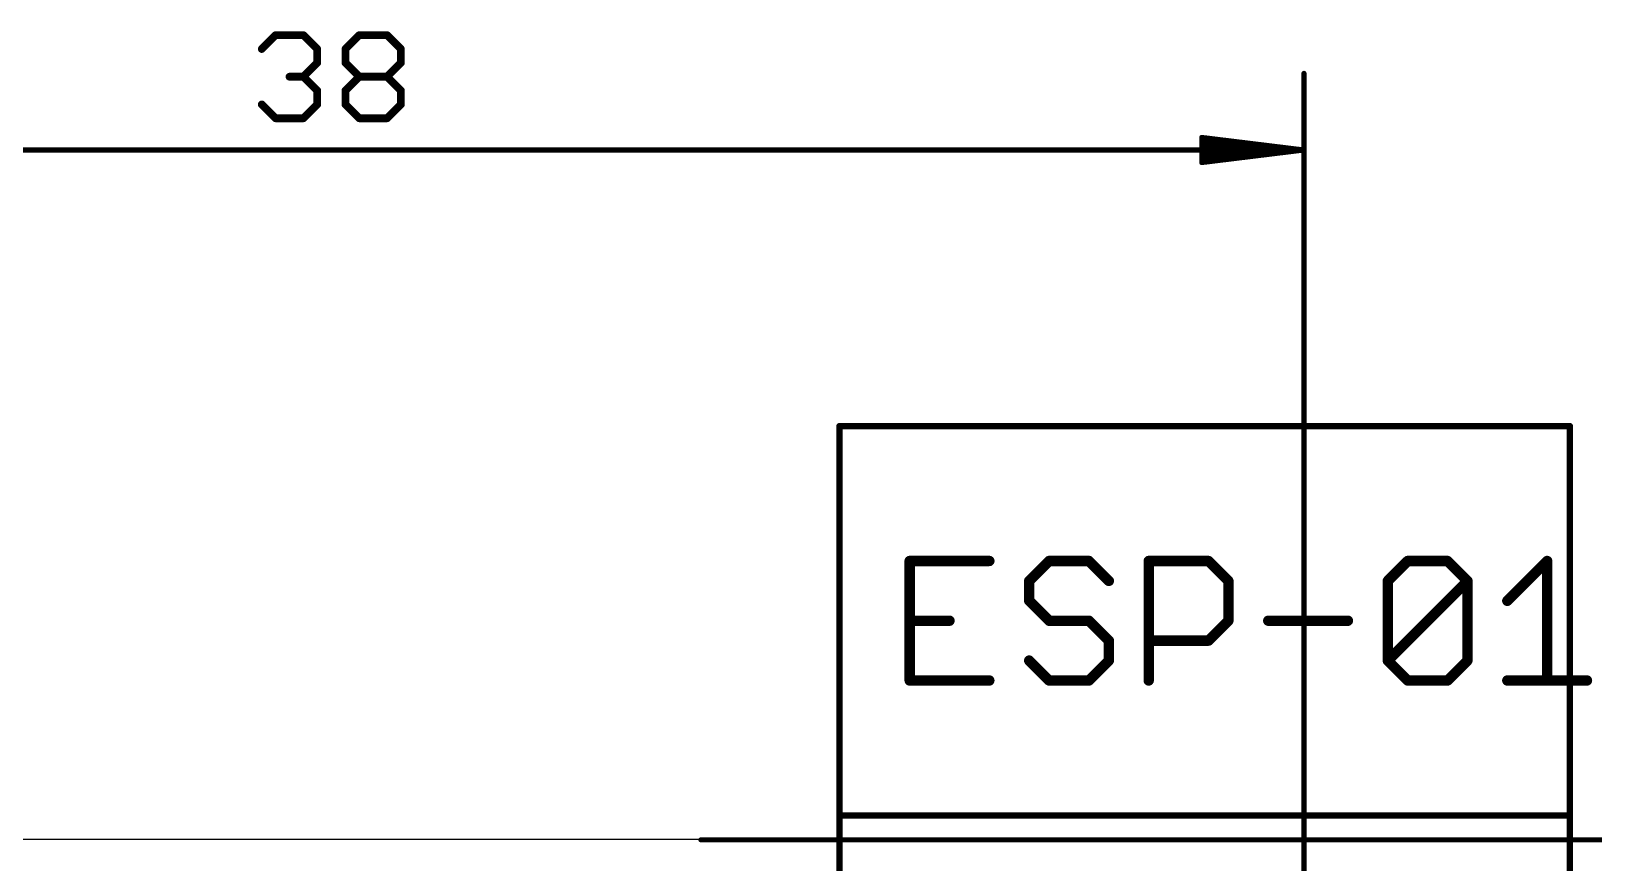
# Model space of a CAD drawing. Extents: x -10 to 70, y -21 to 116.
# Drawn here: x 19.4 to 49.97, y 99.55 to 115.82 of the extents above; entities that cross this region are included whole.
import ezdxf

# ---------------------------------------------------------------- set-up
doc = ezdxf.new("R2010")
doc.units = 0
for name, color, linetype in [('20', 7, 'CONTINUOUS'), ('21', 253, 'CONTINUOUS'), ('47', 253, 'CONTINUOUS')]:
    doc.layers.add(name, color=color, linetype=linetype)

msp = doc.modelspace()

# ---------------------------------------------------------------- linework, layer by layer
at = {"layer": '20'}
msp.add_line((49.8915, 100.006), (0, 100.006), dxfattribs=at)
at = {"layer": '21'}
for points, const_width in [([(35.212, 108.1288, 1), (35.212, 108.0653)], 0.0635), ([(35.2438, 108.097, 1), (35.1803, 108.097)], 0.0635), ([(49.5313, 108.097, 1), (49.4678, 108.097)], 0.0635), ([(49.4995, 108.0653, 1), (49.4995, 108.1288)], 0.0635), ([(36.5836, 105.5082, 1), (36.5836, 105.4066)], 0.1016), ([(36.6344, 105.4574, 1), (36.5328, 105.4574)], 0.1016), ([(38.1428, 105.4066, 1), (38.1428, 105.5082)], 0.1016), ([(39.3122, 105.5082, 1), (39.3122, 105.4066)], 0.1016), ([(39.3481, 105.4215, 1), (39.2763, 105.4933)], 0.1016), ([(40.1277, 105.4933, 1), (40.0559, 105.4215)], 0.1016), ([(40.0918, 105.4066, 1), (40.0918, 105.5082)], 0.1016), ([(41.312, 105.4574, 1), (41.2104, 105.4574)], 0.1016), ([(41.2612, 105.5082, 1), (41.2612, 105.4066)], 0.1016), ([(42.4665, 105.4933, 1), (42.3947, 105.4215)], 0.1016), ([(42.4306, 105.4066, 1), (42.4306, 105.5082)], 0.1016), ([(46.3286, 105.5082, 1), (46.3286, 105.4066)], 0.1016), ([(46.3645, 105.4215, 1), (46.2927, 105.4933)], 0.1016), ([(47.1441, 105.4933, 1), (47.0723, 105.4215)], 0.1016), ([(47.1082, 105.4066, 1), (47.1082, 105.5082)], 0.1016), ([(49.108, 105.4574, 1), (49.0064, 105.4574)], 0.1016), ([(49.0931, 105.4215, 1), (49.0213, 105.4933)], 0.1016), ([(38.9732, 105.0676, 1), (38.8716, 105.0676)], 0.1016), ([(38.8865, 105.1035, 1), (38.9583, 105.0317)], 0.1016), ([(40.4457, 105.0317, 1), (40.5175, 105.1035)], 0.1016), ([(42.8712, 105.0676, 1), (42.7696, 105.0676)], 0.1016), ([(42.7845, 105.0317, 1), (42.8563, 105.1035)], 0.1016), ([(45.9896, 105.0676, 1), (45.888, 105.0676)], 0.1016), ([(45.9029, 105.1035, 1), (45.9747, 105.0317)], 0.1016), ([(47.5488, 105.0676, 1), (47.4472, 105.0676)], 0.1016), ([(47.5339, 105.0317, 1), (47.4621, 105.1035)], 0.1016), ([(47.4621, 105.0317, 1), (47.5339, 105.1035)], 0.1016), ([(38.9583, 104.7137, 1), (38.8865, 104.6419)], 0.1016), ([(38.8716, 104.6778, 1), (38.9732, 104.6778)], 0.1016), ([(48.2417, 104.7137, 1), (48.3135, 104.6419)], 0.1016), ([(36.5836, 104.3388, 1), (36.5836, 104.2372)], 0.1016), ([(37.3632, 104.2372, 1), (37.3632, 104.3388)], 0.1016), ([(39.3122, 104.3388, 1), (39.3122, 104.2372)], 0.1016), ([(39.2763, 104.2521, 1), (39.3481, 104.3239)], 0.1016), ([(40.1277, 104.3239, 1), (40.0559, 104.2521)], 0.1016), ([(40.0918, 104.2372, 1), (40.0918, 104.3388)], 0.1016), ([(42.7696, 104.288, 1), (42.8712, 104.288)], 0.1016), ([(42.8563, 104.2521, 1), (42.7845, 104.3239)], 0.1016), ([(43.6, 104.3388, 1), (43.6, 104.2372)], 0.1016), ([(45.1592, 104.2372, 1), (45.1592, 104.3388)], 0.1016), ([(40.5324, 103.8982, 1), (40.4308, 103.8982)], 0.1016), ([(40.4457, 103.8623, 1), (40.5175, 103.9341)], 0.1016), ([(41.2612, 103.949, 1), (41.2612, 103.8474)], 0.1016), ([(42.3947, 103.9341, 1), (42.4665, 103.8623)], 0.1016), ([(42.4306, 103.8474, 1), (42.4306, 103.949)], 0.1016), ([(38.9583, 103.5443, 1), (38.8865, 103.4725)], 0.1016), ([(40.4308, 103.5084, 1), (40.5324, 103.5084)], 0.1016), ([(40.5175, 103.4725, 1), (40.4457, 103.5443)], 0.1016), ([(45.9747, 103.5443, 1), (45.9029, 103.4725)], 0.1016), ([(45.9029, 103.5443, 1), (45.9747, 103.4725)], 0.1016), ([(45.888, 103.5084, 1), (45.9896, 103.5084)], 0.1016), ([(47.4472, 103.5084, 1), (47.5488, 103.5084)], 0.1016), ([(47.5339, 103.4725, 1), (47.4621, 103.5443)], 0.1016), ([(36.5836, 103.1694, 1), (36.5836, 103.0678)], 0.1016), ([(36.5328, 103.1186, 1), (36.6344, 103.1186)], 0.1016), ([(38.1428, 103.0678, 1), (38.1428, 103.1694)], 0.1016), ([(39.3122, 103.1694, 1), (39.3122, 103.0678)], 0.1016), ([(39.2763, 103.0827, 1), (39.3481, 103.1545)], 0.1016), ([(40.0559, 103.1545, 1), (40.1277, 103.0827)], 0.1016), ([(40.0918, 103.0678, 1), (40.0918, 103.1694)], 0.1016), ([(41.2104, 103.1186, 1), (41.312, 103.1186)], 0.1016), ([(46.3286, 103.1694, 1), (46.3286, 103.0678)], 0.1016), ([(46.2927, 103.0827, 1), (46.3645, 103.1545)], 0.1016), ([(47.0723, 103.1545, 1), (47.1441, 103.0827)], 0.1016), ([(47.1082, 103.0678, 1), (47.1082, 103.1694)], 0.1016), ([(48.2776, 103.1694, 1), (48.2776, 103.0678)], 0.1016), ([(49.0064, 103.1186, 1), (49.108, 103.1186)], 0.1016), ([(49.8368, 103.0678, 1), (49.8368, 103.1694)], 0.1016), ([(35.212, 100.5088, 1), (35.212, 100.4453)], 0.0635), ([(35.2438, 100.477, 1), (35.1803, 100.477)], 0.0635), ([(35.1803, 100.477, 1), (35.2438, 100.477)], 0.0635), ([(49.5313, 100.477, 1), (49.4678, 100.477)], 0.0635), ([(49.4678, 100.477, 1), (49.5313, 100.477)], 0.0635), ([(49.4995, 100.4453, 1), (49.4995, 100.5088)], 0.0635)]:
    msp.add_lwpolyline(points, format="xyb", dxfattribs=dict(at, const_width=const_width))
for points, const_width in [([(35.212, 108.097), (35.212, 100.477)], 0.127), ([(49.4995, 108.097), (35.212, 108.097)], 0.127), ([(49.4995, 100.477), (49.4995, 108.097)], 0.127), ([(38.1428, 105.4574), (36.5836, 105.4574)], 0.2032), ([(36.5836, 105.4574), (36.5836, 103.1186)], 0.2032), ([(39.3122, 105.4574), (38.9224, 105.0676)], 0.2032), ([(40.0918, 105.4574), (39.3122, 105.4574)], 0.2032), ([(40.4816, 105.0676), (40.0918, 105.4574)], 0.2032), ([(41.2612, 103.1186), (41.2612, 105.4574)], 0.2032), ([(41.2612, 105.4574), (42.4306, 105.4574)], 0.2032), ([(42.4306, 105.4574), (42.8204, 105.0676)], 0.2032), ([(45.9388, 105.0676), (46.3286, 105.4574)], 0.2032), ([(46.3286, 105.4574), (47.1082, 105.4574)], 0.2032), ([(47.1082, 105.4574), (47.498, 105.0676)], 0.2032), ([(48.2776, 104.6778), (49.0572, 105.4574)], 0.2032), ([(49.0572, 105.4574), (49.0572, 103.1186)], 0.2032), ([(38.9224, 105.0676), (38.9224, 104.6778)], 0.2032), ([(42.8204, 105.0676), (42.8204, 104.288)], 0.2032), ([(45.9388, 103.5084), (45.9388, 105.0676)], 0.2032), ([(45.9388, 103.5084), (47.498, 105.0676)], 0.2032), ([(47.498, 105.0676), (47.498, 103.5084)], 0.2032), ([(38.9224, 104.6778), (39.3122, 104.288)], 0.2032), ([(36.5836, 104.288), (37.3632, 104.288)], 0.2032), ([(39.3122, 104.288), (40.0918, 104.288)], 0.2032), ([(40.0918, 104.288), (40.4816, 103.8982)], 0.2032), ([(42.8204, 104.288), (42.4306, 103.8982)], 0.2032), ([(43.6, 104.288), (45.1592, 104.288)], 0.2032), ([(40.4816, 103.8982), (40.4816, 103.5084)], 0.2032), ([(42.4306, 103.8982), (41.2612, 103.8982)], 0.2032), ([(39.3122, 103.1186), (38.9224, 103.5084)], 0.2032), ([(40.4816, 103.5084), (40.0918, 103.1186)], 0.2032), ([(46.3286, 103.1186), (45.9388, 103.5084)], 0.2032), ([(47.498, 103.5084), (47.1082, 103.1186)], 0.2032), ([(36.5836, 103.1186), (38.1428, 103.1186)], 0.2032), ([(40.0918, 103.1186), (39.3122, 103.1186)], 0.2032), ([(47.1082, 103.1186), (46.3286, 103.1186)], 0.2032), ([(48.2776, 103.1186), (49.8368, 103.1186)], 0.2032), ([(35.212, 100.477), (35.212, 83.332)], 0.127), ([(35.212, 100.477), (49.4995, 100.477)], 0.127), ([(49.4995, 83.332), (49.4995, 100.477)], 0.127)]:
    msp.add_lwpolyline(points, dxfattribs=dict(at, const_width=const_width))
at = {"layer": '47'}
for points, const_width in [([(23.9065, 115.4765), (24.1776, 115.7477)], 0.1524), ([(24.1776, 115.7477), (24.72, 115.7477)], 0.1524), ([(24.72, 115.7477), (24.9911, 115.4765)], 0.1524), ([(25.5436, 115.4765), (25.8148, 115.7477)], 0.1524), ([(25.8148, 115.7477), (26.3571, 115.7477)], 0.1524), ([(26.3571, 115.7477), (26.6283, 115.4765)], 0.1524), ([(24.9911, 115.2054), (24.72, 114.9342)], 0.1524), ([(24.9911, 115.4765), (24.9911, 115.2054)], 0.1524), ([(25.5436, 115.2054), (25.5436, 115.4765)], 0.1524), ([(25.8148, 114.9342), (25.5436, 115.2054)], 0.1524), ([(26.6283, 115.2054), (26.3571, 114.9342)], 0.1524), ([(26.6283, 115.4765), (26.6283, 115.2054)], 0.1524), ([(24.72, 114.9342), (24.4488, 114.9342)], 0.1524), ([(24.72, 114.9342), (24.9911, 114.663)], 0.1524), ([(25.5436, 114.663), (25.8148, 114.9342)], 0.1524), ([(25.8148, 114.9342), (26.3571, 114.9342)], 0.1524), ([(26.3571, 114.9342), (26.6283, 114.663)], 0.1524), ([(44.2995, 10.08), (44.2995, 115)], 0.1), ([(24.9911, 114.663), (24.9911, 114.3919)], 0.1524), ([(25.5436, 114.3919), (25.5436, 114.663)], 0.1524), ([(26.6283, 114.663), (26.6283, 114.3919)], 0.1524), ([(24.1776, 114.1207), (23.9065, 114.3919)], 0.1524), ([(24.9911, 114.3919), (24.72, 114.1207)], 0.1524), ([(25.8148, 114.1207), (25.5436, 114.3919)], 0.1524), ([(26.6283, 114.3919), (26.3571, 114.1207)], 0.1524), ([(24.72, 114.1207), (24.1776, 114.1207)], 0.1524), ([(26.3571, 114.1207), (25.8148, 114.1207)], 0.1524), ([(44.2995, 113.5), (42.2995, 113.7456)], 0.1), ([(42.2995, 113.7456), (42.2995, 113.2544)], 0.1), ([(44.2995, 113.5), (42.2995, 113.7)], 0.1), ([(6.1995, 113.5), (44.2995, 113.5)], 0.1), ([(44.2995, 113.5), (42.2995, 113.6)], 0.1), ([(42.2995, 113.2544), (44.2995, 113.5)], 0.1), ([(42.2995, 113.4), (44.2995, 113.5)], 0.1), ([(42.2995, 113.3), (44.2995, 113.5)], 0.1), ([(32.5, 100), (69.5, 100)], 0.1)]:
    msp.add_lwpolyline(points, dxfattribs=dict(at, const_width=const_width))
for points, const_width in [([(24.1776, 115.7858, 1), (24.1776, 115.7096)], 0.0762), ([(24.2046, 115.7207, 1), (24.1507, 115.7746)], 0.0762), ([(24.7469, 115.7746, 1), (24.693, 115.7207)], 0.0762), ([(24.72, 115.7096, 1), (24.72, 115.7858)], 0.0762), ([(25.8148, 115.7858, 1), (25.8148, 115.7096)], 0.0762), ([(25.8417, 115.7207, 1), (25.7879, 115.7746)], 0.0762), ([(26.3841, 115.7746, 1), (26.3302, 115.7207)], 0.0762), ([(26.3571, 115.7096, 1), (26.3571, 115.7858)], 0.0762), ([(23.8795, 115.5035, 1), (23.9334, 115.4496)], 0.0762), ([(25.0292, 115.4765, 1), (24.953, 115.4765)], 0.0762), ([(24.9642, 115.4496, 1), (25.0181, 115.5035)], 0.0762), ([(25.0181, 115.1784, 1), (24.9642, 115.2323)], 0.0762), ([(25.5817, 115.4765, 1), (25.5055, 115.4765)], 0.0762), ([(25.5167, 115.5035, 1), (25.5706, 115.4496)], 0.0762), ([(25.5706, 115.2323, 1), (25.5167, 115.1784)], 0.0762), ([(26.6664, 115.4765, 1), (26.5902, 115.4765)], 0.0762), ([(26.6014, 115.4496, 1), (26.6552, 115.5035)], 0.0762), ([(26.6552, 115.1784, 1), (26.6014, 115.2323)], 0.0762), ([(24.4488, 114.9723, 1), (24.4488, 114.8961)], 0.0762), ([(24.7469, 114.9611, 1), (24.693, 114.9073)], 0.0762), ([(24.693, 114.9611, 1), (24.7469, 114.9073)], 0.0762), ([(24.72, 114.8961, 1), (24.72, 114.9723)], 0.0762), ([(24.953, 115.2054, 1), (25.0292, 115.2054)], 0.0762), ([(25.5055, 115.2054, 1), (25.5817, 115.2054)], 0.0762), ([(25.8148, 114.9723, 1), (25.8148, 114.8961)], 0.0762), ([(25.8417, 114.9073, 1), (25.7879, 114.9611)], 0.0762), ([(25.7879, 114.9073, 1), (25.8417, 114.9611)], 0.0762), ([(26.3841, 114.9611, 1), (26.3302, 114.9073)], 0.0762), ([(26.3302, 114.9611, 1), (26.3841, 114.9073)], 0.0762), ([(26.3571, 114.8961, 1), (26.3571, 114.9723)], 0.0762), ([(26.5902, 115.2054, 1), (26.6664, 115.2054)], 0.0762), ([(44.3245, 115, 1), (44.2745, 115)], 0.05), ([(25.0292, 114.663, 1), (24.953, 114.663)], 0.0762), ([(24.9642, 114.6361, 1), (25.0181, 114.69)], 0.0762), ([(25.5817, 114.663, 1), (25.5055, 114.663)], 0.0762), ([(25.5167, 114.69, 1), (25.5706, 114.6361)], 0.0762), ([(26.6664, 114.663, 1), (26.5902, 114.663)], 0.0762), ([(26.6014, 114.6361, 1), (26.6552, 114.69)], 0.0762), ([(23.9334, 114.4188, 1), (23.8795, 114.3649)], 0.0762), ([(24.953, 114.3919, 1), (25.0292, 114.3919)], 0.0762), ([(25.0181, 114.3649, 1), (24.9642, 114.4188)], 0.0762), ([(25.5706, 114.4188, 1), (25.5167, 114.3649)], 0.0762), ([(25.5055, 114.3919, 1), (25.5817, 114.3919)], 0.0762), ([(26.5902, 114.3919, 1), (26.6664, 114.3919)], 0.0762), ([(26.6552, 114.3649, 1), (26.6014, 114.4188)], 0.0762), ([(24.1776, 114.1588, 1), (24.1776, 114.0826)], 0.0762), ([(24.1507, 114.0938, 1), (24.2046, 114.1476)], 0.0762), ([(24.693, 114.1476, 1), (24.7469, 114.0938)], 0.0762), ([(24.72, 114.0826, 1), (24.72, 114.1588)], 0.0762), ([(25.8148, 114.1588, 1), (25.8148, 114.0826)], 0.0762), ([(25.7879, 114.0938, 1), (25.8417, 114.1476)], 0.0762), ([(26.3302, 114.1476, 1), (26.3841, 114.0938)], 0.0762), ([(26.3571, 114.0826, 1), (26.3571, 114.1588)], 0.0762), ([(42.3025, 113.7704, 1), (42.2965, 113.7208)], 0.05), ([(42.3245, 113.7456, 1), (42.2745, 113.7456)], 0.05), ([(42.302, 113.7249, 1), (42.297, 113.6751)], 0.05), ([(42.3007, 113.625, 1), (42.2983, 113.575)], 0.05), ([(42.2983, 113.425, 1), (42.3007, 113.375)], 0.05), ([(44.3025, 113.4752, 1), (44.2965, 113.5248)], 0.05), ([(44.2965, 113.4752, 1), (44.3025, 113.5248)], 0.05), ([(44.302, 113.4751, 1), (44.297, 113.5249)], 0.05), ([(44.297, 113.4751, 1), (44.302, 113.5249)], 0.05), ([(44.2983, 113.475, 1), (44.3007, 113.525)], 0.05), ([(44.3007, 113.475, 1), (44.2983, 113.525)], 0.05), ([(44.2995, 113.475, 1), (44.2995, 113.525)], 0.05), ([(42.297, 113.3249, 1), (42.302, 113.2751)], 0.05), ([(42.2965, 113.2792, 1), (42.3025, 113.2296)], 0.05), ([(42.2745, 113.2544, 1), (42.3245, 113.2544)], 0.05), ([(32.5, 100.025, 1), (32.5, 99.975)], 0.05)]:
    msp.add_lwpolyline(points, format="xyb", dxfattribs=dict(at, const_width=const_width))

doc.saveas('drawing.dxf')
